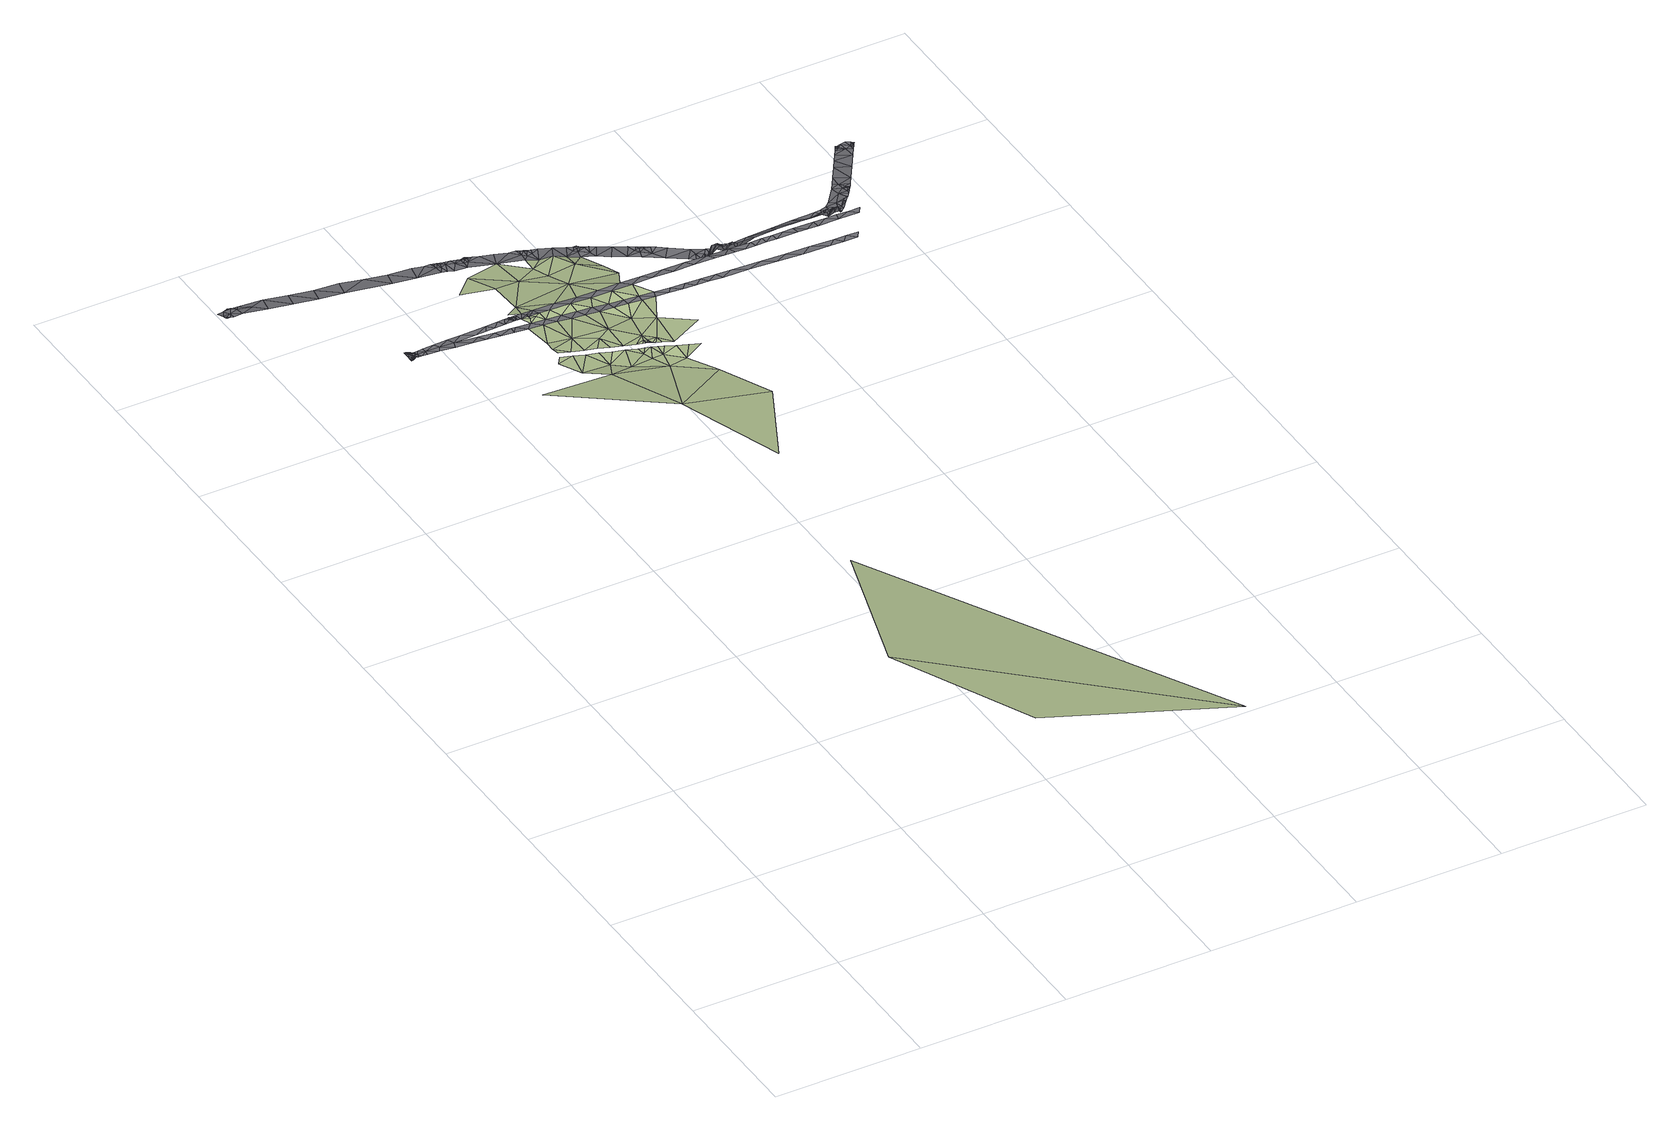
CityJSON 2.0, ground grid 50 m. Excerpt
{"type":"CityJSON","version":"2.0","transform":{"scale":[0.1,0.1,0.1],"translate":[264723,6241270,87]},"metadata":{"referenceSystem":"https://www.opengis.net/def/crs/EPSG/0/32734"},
"CityObjects":{
"terrain1":{"type":"TINRelief","geometry":[{"type":"CompositeSurface","lod":"1","boundaries":[[[0,1,2]],[[0,3,1]],[[4,5,6]],[[7,8,9]],[[8,10,9]],[[11,12,13]],[[14,8,7]],[[5,15,7]],[[7,15,14]],[[16,17,11]],[[16,11,13]],[[18,17,19]],[[15,5,20]],[[13,21,16]],[[17,16,19]],[[14,15,22]],[[5,4,23]],[[24,25,26]],[[24,27,25]],[[26,28,24]],[[29,30,31]],[[27,24,32]],[[33,22,15]],[[28,32,24]],[[5,23,20]],[[28,26,34]],[[21,35,16]],[[21,36,35]],[[19,16,37]],[[32,28,38]],[[20,39,15]],[[30,29,40]],[[39,33,15]],[[34,38,28]],[[41,4,42]],[[43,35,36]],[[37,16,44]],[[34,45,38]],[[46,16,35]],[[20,47,39]],[[40,48,30]],[[49,45,34]],[[43,50,35]],[[51,47,20]],[[16,46,44]],[[52,53,54]],[[20,23,51]],[[4,55,23]],[[35,50,46]],[[56,39,47]],[[49,57,45]],[[58,54,30]],[[56,47,59]],[[60,47,51]],[[4,41,55]],[[51,23,61]],[[46,62,44]],[[57,49,63]],[[47,60,59]],[[64,65,50]],[[46,50,65]],[[51,61,60]],[[52,54,58]],[[66,67,64]],[[30,48,68]],[[69,67,66]],[[61,23,70]],[[64,67,65]],[[60,61,71]],[[72,67,69]],[[46,73,62]],[[72,69,74]],[[75,67,72]],[[76,57,63]],[[77,72,74]],[[74,78,77]],[[75,72,77]],[[75,65,67]],[[79,71,61]],[[77,78,80]],[[80,75,77]],[[58,30,68]],[[70,23,55]],[[78,81,80]],[[82,75,80]],[[65,83,46]],[[75,82,65]],[[61,84,79]],[[80,81,82]],[[61,70,84]],[[83,73,46]],[[85,52,58]],[[81,86,82]],[[57,76,87]],[[48,88,68]],[[86,89,82]],[[84,70,90]],[[76,91,87]],[[92,65,82]],[[73,83,93]],[[92,83,65]],[[89,92,82]],[[94,90,70]],[[68,88,95]],[[85,58,96]],[[58,68,97]],[[83,98,93]],[[87,91,99]],[[97,96,58]],[[100,99,91]],[[98,83,101]],[[83,92,101]],[[89,102,92]],[[95,103,68]],[[104,97,68]],[[105,99,100]],[[106,96,97]],[[96,107,108]],[[109,101,92]],[[99,105,110]],[[106,107,96]],[[104,106,97]],[[68,103,111]],[[104,68,111]],[[105,112,110]],[[113,106,104]],[[114,113,104]],[[104,111,115]],[[115,114,104]],[[116,117,118]]]}]},
"road1":{"type":"Road","attributes":{"highway":"motorway_link","surface":"asphalt","lanes":1,"width":2.2,"oneway":"yes"},"geometry":[{"type":"MultiSurface","lod":"1","boundaries":[[[119,120,121]],[[122,123,124]],[[122,124,125]],[[126,122,125]],[[123,127,121]],[[128,129,130]],[[131,132,133]],[[134,135,136]],[[137,138,136]],[[129,139,130]],[[127,140,132]],[[134,141,142]],[[133,135,131]],[[91,73,93]],[[143,144,18]],[[145,146,147]],[[148,145,147]],[[149,150,151]],[[98,105,100]],[[19,26,18]],[[152,153,154]],[[144,143,155]],[[143,18,26]],[[146,156,157]],[[49,37,44]],[[63,44,62]],[[158,159,148]],[[160,161,142]],[[162,163,164]],[[159,158,165]],[[34,19,37]],[[166,167,168]],[[152,154,150]],[[169,162,170]],[[151,163,149]],[[171,172,173]],[[163,151,164]],[[112,109,174]],[[152,150,149]],[[169,170,167]],[[175,176,123]],[[121,175,123]],[[175,121,120]],[[133,132,140]],[[122,128,130]],[[140,130,133]],[[124,123,176]],[[140,127,123]],[[157,161,177]],[[137,136,139]],[[123,122,140]],[[134,136,138]],[[130,139,136]],[[128,122,126]],[[130,140,122]],[[161,160,177]],[[160,142,141]],[[141,134,138]],[[142,135,134]],[[130,136,133]],[[135,133,136]],[[155,165,144]],[[76,62,73]],[[93,100,91]],[[168,178,179]],[[109,105,101]],[[105,98,101]],[[100,93,98]],[[62,76,63]],[[174,178,112]],[[105,109,112]],[[180,153,171]],[[154,153,180]],[[178,174,179]],[[172,181,173]],[[37,49,34]],[[167,166,169]],[[73,91,76]],[[166,168,179]],[[180,171,173]],[[162,164,170]],[[148,147,158]],[[165,155,159]],[[26,19,34]],[[44,63,49]],[[161,157,156]],[[156,146,145]]]}]},
"road2":{"type":"Road","attributes":{"highway":"motorway_link","surface":"asphalt","lanes":1,"width":2.2,"oneway":"yes"},"geometry":[{"type":"MultiSurface","lod":"1","boundaries":[[[182,131,183]],[[184,185,186]],[[187,184,186]],[[188,186,185]],[[189,190,191]],[[192,190,189]],[[193,187,186]],[[183,135,194]],[[195,196,156]],[[197,198,199]],[[142,200,201]],[[187,202,184]],[[203,198,197]],[[204,203,197]],[[161,196,205]],[[206,207,208]],[[25,29,209]],[[25,210,29]],[[27,210,25]],[[211,212,213]],[[214,215,216]],[[217,218,219]],[[110,103,99]],[[220,221,222]],[[210,27,32]],[[219,218,223]],[[195,156,145]],[[224,225,226]],[[48,57,88]],[[227,228,229]],[[230,231,232]],[[95,87,99]],[[207,145,208]],[[233,234,235]],[[236,224,237]],[[48,45,57]],[[238,229,212]],[[40,210,239]],[[240,241,242]],[[232,211,213]],[[216,243,214]],[[40,45,48]],[[87,88,57]],[[244,110,228]],[[206,208,245]],[[200,161,205]],[[246,247,248]],[[199,198,248]],[[249,250,251]],[[249,252,253]],[[246,249,251]],[[182,193,254]],[[255,256,257]],[[256,241,240]],[[241,258,242]],[[188,192,189]],[[259,189,191]],[[203,193,183]],[[200,142,161]],[[198,246,248]],[[142,249,135]],[[259,254,189]],[[254,193,186]],[[206,221,220]],[[255,260,261]],[[252,142,201]],[[262,220,222]],[[257,263,260]],[[263,264,265]],[[240,257,256]],[[240,266,263]],[[264,258,267]],[[264,242,258]],[[240,242,266]],[[257,240,263]],[[135,249,194]],[[246,251,247]],[[253,250,249]],[[194,246,198]],[[135,183,131]],[[187,204,202]],[[183,193,182]],[[188,189,186]],[[254,186,189]],[[193,203,187]],[[204,187,203]],[[238,212,211]],[[260,263,268]],[[260,255,257]],[[217,219,269]],[[268,25,209]],[[261,260,268]],[[215,214,217]],[[267,262,264]],[[222,264,262]],[[242,264,266]],[[264,263,266]],[[239,210,32]],[[40,29,210]],[[203,183,198]],[[246,194,249]],[[194,198,183]],[[252,249,142]],[[209,261,268]],[[263,265,268]],[[265,25,268]],[[226,225,270]],[[230,271,231]],[[217,269,215]],[[45,40,38]],[[32,38,239]],[[38,40,239]],[[270,271,226]],[[222,265,264]],[[237,233,236]],[[243,235,234]],[[225,224,236]],[[231,271,270]],[[235,243,216]],[[234,233,237]],[[211,232,231]],[[228,227,244]],[[229,238,227]],[[221,206,245]],[[88,87,95]],[[99,103,95]],[[110,244,103]],[[196,161,156]],[[145,207,195]]]}]},
"road3":{"type":"Road","attributes":{"highway":"residential","name":"Rhodes Avenue","surface":"asphalt","lanes":2,"width":5.5},"geometry":[{"type":"MultiSurface","lod":"1","boundaries":[[[272,273,274]],[[275,276,277]],[[278,279,280]],[[272,274,281]],[[275,273,276]],[[282,283,284]],[[285,286,287]],[[288,289,290]],[[289,288,291]],[[292,293,294]],[[295,296,297]],[[275,298,299]],[[300,301,302]],[[303,304,305]],[[306,307,308]],[[309,310,311]],[[305,302,301]],[[312,313,314]],[[306,308,315]],[[316,306,315]],[[302,314,317]],[[316,318,306]],[[314,318,312]],[[319,320,314]],[[321,322,323]],[[324,325,323]],[[326,323,325]],[[327,328,329]],[[330,331,332]],[[328,333,329]],[[334,335,336]],[[324,323,322]],[[337,338,339]],[[340,341,342]],[[343,344,113]],[[345,118,346]],[[347,282,348]],[[349,350,340]],[[283,351,352]],[[345,353,354]],[[347,351,282]],[[355,356,357]],[[358,359,350]],[[85,360,361]],[[85,108,362]],[[363,364,365]],[[366,367,368]],[[369,370,371]],[[372,373,374]],[[375,376,377]],[[374,378,372]],[[379,380,377]],[[381,382,383]],[[372,384,373]],[[372,385,386]],[[387,388,389]],[[390,391,392]],[[393,390,392]],[[394,387,395]],[[396,397,398]],[[398,399,400]],[[401,402,403]],[[404,405,406]],[[365,407,408]],[[409,410,392]],[[411,412,413]],[[408,363,365]],[[414,310,309]],[[415,389,388]],[[412,411,416]],[[417,418,419]],[[420,376,421]],[[422,423,424]],[[420,425,426]],[[427,428,429]],[[426,425,383]],[[430,428,427]],[[382,426,383]],[[430,375,431]],[[426,382,432]],[[377,376,426]],[[376,420,426]],[[433,434,426]],[[426,432,433]],[[364,435,365]],[[435,364,436]],[[410,409,437]],[[394,395,413]],[[377,434,379]],[[438,375,430]],[[408,407,439]],[[361,360,357]],[[355,439,356]],[[385,372,378]],[[410,440,441]],[[410,442,393]],[[374,443,378]],[[410,437,440]],[[441,442,410]],[[415,444,389]],[[445,446,444]],[[447,448,449]],[[450,448,384]],[[451,444,446]],[[452,453,445]],[[444,415,452]],[[444,452,445]],[[439,407,356]],[[365,435,454]],[[395,451,390]],[[395,389,444]],[[407,365,454]],[[407,454,356]],[[455,454,435]],[[455,356,454]],[[352,351,456]],[[354,118,345]],[[393,442,457]],[[392,410,393]],[[315,458,316]],[[313,338,337]],[[459,422,424]],[[336,460,461]],[[462,402,401]],[[463,464,368]],[[458,313,312]],[[304,465,305]],[[307,306,465]],[[466,296,295]],[[296,466,467]],[[468,339,338]],[[468,469,339]],[[349,358,350]],[[470,362,108]],[[471,348,282]],[[472,462,371]],[[451,395,444]],[[387,389,395]],[[436,364,473]],[[436,406,455]],[[406,474,455]],[[356,455,361]],[[294,299,292]],[[286,297,287]],[[469,475,339]],[[322,321,476]],[[474,361,455]],[[473,404,406]],[[406,436,473]],[[455,435,436]],[[477,277,276]],[[277,477,478]],[[479,291,288]],[[297,296,287]],[[480,303,301]],[[333,328,481]],[[479,288,482]],[[386,450,372]],[[428,430,431]],[[483,295,297]],[[483,299,298]],[[482,417,419]],[[319,321,320]],[[323,326,321]],[[484,421,376]],[[448,450,449]],[[372,450,384]],[[485,449,386]],[[485,484,449]],[[426,434,377]],[[438,447,449]],[[307,465,304]],[[413,393,411]],[[413,486,394]],[[476,319,475]],[[314,337,319]],[[316,458,312]],[[300,311,487]],[[306,318,465]],[[305,465,318]],[[419,488,286]],[[467,287,296]],[[275,277,298]],[[417,489,414]],[[490,417,482]],[[331,321,326]],[[291,479,285]],[[478,483,298]],[[299,297,292]],[[297,299,483]],[[321,331,320]],[[339,475,319]],[[290,491,288]],[[288,491,482]],[[491,490,482]],[[490,492,417]],[[346,343,345]],[[493,494,495]],[[405,496,370]],[[479,286,285]],[[449,450,386]],[[375,484,376]],[[380,431,375]],[[375,449,484]],[[106,113,497]],[[114,493,343]],[[329,459,327]],[[424,327,459]],[[292,286,488]],[[419,479,482]],[[118,117,346]],[[498,354,353]],[[326,325,481]],[[499,344,117]],[[344,346,117]],[[343,353,345]],[[493,495,498]],[[500,396,501]],[[396,500,502]],[[503,85,504]],[[401,371,462]],[[476,321,319]],[[422,460,423]],[[429,505,427]],[[340,470,341]],[[314,313,337]],[[318,316,312]],[[506,501,366]],[[358,507,359]],[[401,403,368]],[[369,371,401]],[[335,424,423]],[[342,349,340]],[[335,327,424]],[[327,335,328]],[[367,369,368]],[[507,504,362]],[[362,470,350]],[[350,359,362]],[[470,340,350]],[[402,463,403]],[[334,505,508]],[[336,423,460]],[[366,464,509]],[[368,369,401]],[[283,282,351]],[[298,277,478]],[[305,318,302]],[[303,305,301]],[[467,285,287]],[[299,294,275]],[[276,273,272]],[[274,293,280]],[[331,481,328]],[[481,331,326]],[[331,330,320]],[[320,330,314]],[[510,456,511]],[[471,282,284]],[[275,294,273]],[[274,273,294]],[[286,292,297]],[[293,292,488]],[[348,512,347]],[[511,456,513]],[[513,514,512]],[[411,393,457]],[[390,393,395]],[[515,301,300]],[[516,300,302]],[[480,301,515]],[[404,496,405]],[[370,472,371]],[[375,377,380]],[[438,449,375]],[[319,337,339]],[[314,330,317]],[[505,429,508]],[[336,335,423]],[[335,517,328]],[[393,413,395]],[[412,486,413]],[[497,518,107]],[[405,519,474]],[[520,521,370]],[[517,332,328]],[[331,328,332]],[[107,106,497]],[[506,366,509]],[[314,302,318]],[[317,516,302]],[[361,519,85]],[[357,356,361]],[[344,343,346]],[[494,511,495]],[[463,368,403]],[[464,366,368]],[[519,361,474]],[[472,370,496]],[[470,108,107]],[[518,342,341]],[[360,85,503]],[[520,370,369]],[[405,474,406]],[[493,498,353]],[[488,419,418]],[[286,479,419]],[[293,274,294]],[[281,274,280]],[[351,347,514]],[[507,362,359]],[[504,85,362]],[[347,512,514]],[[283,278,522]],[[310,414,489]],[[280,279,281]],[[283,522,284]],[[519,405,521]],[[370,521,405]],[[343,113,114]],[[113,499,497]],[[107,518,341]],[[470,107,341]],[[499,113,344]],[[309,311,523]],[[300,487,515]],[[400,399,524]],[[416,524,412]],[[400,524,416]],[[369,367,520]],[[352,279,283]],[[278,283,279]],[[525,334,508]],[[334,517,335]],[[461,505,334]],[[461,334,336]],[[517,334,525]],[[510,511,494]],[[456,351,514]],[[513,456,514]],[[516,523,300]],[[311,300,523]],[[343,493,353]],[[114,494,493]],[[412,524,486]],[[489,417,492]],[[414,418,417]],[[399,398,397]],[[396,502,397]],[[501,506,500]]]}]}
},
"vertices":[
[1406,4,445],[609,764,432],[804,216,484],[843,1409,296],[851,2446,215],[755,2704,194],[490,2654,245],[699,2785,169],[720,2879,164],[664,2863,165],[681,2889,166],[685,2939,164],[688,2911,166],[726,2900,164],[759,2868,162],[801,2792,158],[765,2964,159],[693,2986,152],[687,3087,145],[734,3083,144],[846,2744,164],[765,2889,162],[798,2857,161],[954,2701,157],[716,3130,145],[691,3141,146],[705,3107,145],[714,3141,146],[736,3132,145],[705,3163,146],[723,3229,120],[671,3184,140],[718,3141,145],[837,2846,159],[756,3104,144],[839,2928,156],[804,2878,162],[781,3080,143],[754,3141,145],[876,2835,158],[743,3163,145],[1150,2426,165],[977,2081,217],[843,2867,159],[828,3076,140],[790,3142,143],[890,2961,152],[916,2793,155],[818,3164,142],[807,3100,143],[882,2856,158],[929,2764,153],[714,3504,56],[647,3435,64],[735,3371,95],[1073,2610,158],[915,2824,156],[861,3142,142],[827,3395,75],[934,2819,155],[953,2814,155],[969,2767,152],[874,3073,138],[858,3096,141],[920,2846,156],[959,2882,153],[940,2840,156],[948,2852,156],[930,3271,106],[949,2838,156],[1020,2715,154],[972,2807,154],[955,2839,156],[921,3069,137],[959,2835,156],[960,2850,156],[909,3092,140],[961,2838,156],[961,2834,156],[991,2800,154],[970,2835,153],[978,2828,153],[993,2851,153],[986,2991,136],[1026,2788,151],[835,3543,42],[995,2822,154],[933,3143,135],[894,3164,138],[1030,2810,151],[1062,2776,150],[961,3088,138],[1049,2948,144],[968,3066,136],[1098,2763,149],[969,3165,136],[907,3447,58],[922,3384,68],[1015,3062,136],[1004,3143,136],[1012,3084,136],[1062,3059,135],[1149,2873,147],[1045,3166,135],[1009,3371,88],[1063,3081,135],[991,3475,58],[953,3493,47],[916,3512,47],[1106,3056,134],[1076,3144,133],[1107,3281,77],[1114,3077,134],[1028,3456,53],[1065,3438,51],[1092,3347,66],[1083,3495,50],[1071,3495,50],[1090,3486,50],
[294,3105,156],[295,3105,156],[294,3108,156],[303,3110,156],[298,3109,156],[301,3106,156],[303,3107,156],[305,3108,156],[294,3110,156],[307,3109,156],[309,3110,156],[305,3114,156],[295,3127,156],[294,3115,156],[302,3122,156],[314,3122,156],[310,3127,156],[309,3117,156],[312,3114,156],[313,3115,156],[311,3112,156],[300,3112,156],[323,3114,155],[325,3127,155],[654,3111,147],[640,3090,147],[452,3126,152],[446,3105,152],[500,3101,151],[532,3120,149],[1509,3030,135],[1551,3049,135],[1471,3054,135],[1599,3024,134],[1688,3018,137],[1631,3044,137],[641,3112,147],[403,3127,154],[393,3109,154],[547,3097,149],[586,3116,148],[333,3113,155],[355,3127,155],[1330,3041,133],[1420,3036,134],[1369,3061,133],[594,3094,148],[1241,3047,133],[1267,3067,133],[1216,3071,133],[1285,3044,133],[1318,3064,133],[1733,3015,138],[1778,3013,139],[1751,3036,139],[1151,3053,133],[297,3105,156],[299,3106,156],[353,3112,155],[1165,3074,133],[1196,3050,133],[1711,3039,138],[1791,3034,140],
[294,3139,157],[302,3136,157],[303,3148,157],[301,3148,157],[299,3146,157],[303,3144,157],[299,3149,157],[296,3147,157],[294,3149,157],[294,3148,157],[297,3149,157],[300,3143,157],[310,3136,157],[441,3148,153],[393,3145,154],[308,3144,157],[308,3140,157],[310,3143,157],[333,3141,155],[323,3140,155],[305,3147,157],[306,3142,157],[307,3146,157],[353,3142,155],[578,3157,149],[490,3151,151],[532,3132,150],[686,3163,146],[716,3152,145],[1347,3168,126],[1290,3146,128],[1362,3146,126],[1719,3149,115],[1756,3172,115],[1716,3171,116],[1791,3150,114],[1862,3151,112],[1836,3172,112],[622,3160,148],[600,3136,149],[634,3138,148],[1876,3173,112],[1540,3148,120],[1536,3170,120],[1505,3148,121],[1196,3167,131],[1147,3145,133],[1219,3145,129],[1433,3147,123],[1422,3169,123],[1397,3147,125],[1609,3170,119],[1648,3149,118],[1644,3171,118],[1573,3170,119],[1576,3148,119],[1271,3168,128],[733,3149,145],[667,3161,146],[666,3163,146],[664,3161,148],[1683,3149,116],[1120,3166,133],[566,3134,149],[312,3139,157],[313,3140,157],[312,3141,157],[313,3137,157],[314,3140,155],[313,3139,157],[318,3140,155],[316,3140,155],[294,3144,157],[672,3163,146],[667,3163,146],[669,3161,146],[661,3162,148],[294,3147,157],[673,3158,146],[676,3163,146],[644,3161,148],[669,3154,146],[659,3154,148],[668,3141,146],[665,3156,146],[655,3162,148],[680,3147,146],[1796,3172,114],[1498,3169,121],[1469,3147,121],
[1355,3246,60],[1368,3244,61],[1366,3270,61],[1380,3238,61],[1374,3232,61],[1380,3233,61],[1312,3345,55],[1280,3301,57],[1368,3303,56],[1336,3260,60],[1250,3382,53],[1258,3345,55],[1269,3376,55],[1430,3210,105],[1424,3223,105],[1421,3217,105],[1451,3211,105],[1450,3207,105],[1453,3206,105],[1447,3207,105],[1404,3244,61],[1404,3277,61],[1389,3257,61],[1409,3216,113],[1414,3218,113],[1413,3222,113],[1387,3230,61],[1392,3236,61],[1746,3245,71],[1778,3221,102],[1788,3247,70],[1780,3212,102],[1794,3214,102],[1790,3225,102],[1807,3220,102],[1807,3216,102],[1809,3216,102],[1615,3263,69],[1615,3209,104],[1696,3210,103],[1819,3224,100],[1828,3224,100],[1825,3239,70],[1811,3217,102],[1810,3223,102],[1796,3269,70],[1801,3229,70],[1848,3245,70],[1850,3257,70],[1860,3256,70],[1872,3252,84],[1870,3256,84],[1874,3254,84],[1876,3256,84],[1869,3261,84],[1916,3316,68],[1885,3317,68],[1913,3305,68],[1818,3278,68],[1854,3276,70],[1835,3292,68],[1901,3289,68],[1911,3362,63],[1912,3341,63],[1925,3347,62],[1841,3236,70],[1843,3230,70],[1844,3235,70],[946,3552,44],[952,3534,44],[958,3551,44],[1073,3466,51],[1063,3480,49],[1088,3480,50],[1079,3486,50],[1240,3390,53],[1253,3388,53],[939,3561,44],[935,3555,44],[1231,3368,55],[1224,3343,55],[1100,3475,51],[1092,3485,50],[782,3621,36],[777,3616,36],[793,3617,36],[937,3562,44],[925,3561,44],[813,3609,36],[770,3601,36],[921,3543,44],[771,3625,36],[770,3626,36],[771,3624,36],[602,3614,30],[675,3598,33],[677,3632,28],[689,3620,33],[707,3626,33],[699,3643,28],[2069,3555,36],[2072,3554,36],[2074,3556,36],[2035,3539,38],[2021,3557,38],[2016,3551,40],[2072,3558,36],[2007,3553,40],[2002,3544,40],[2012,3561,40],[2013,3561,40],[2013,3562,40],[2071,3553,36],[2070,3559,36],[2066,3562,38],[55,3784,5],[50,3785,5],[48,3782,5],[27,3779,5],[2,3767,13],[11,3749,13],[35,3750,13],[65,3782,5],[48,3772,13],[381,3663,23],[313,3732,12],[302,3679,19],[234,3748,12],[223,3695,18],[688,3645,28],[688,3651,28],[678,3649,28],[750,3632,31],[734,3615,34],[757,3620,34],[774,3623,36],[772,3625,36],[15,3740,13],[20,3741,13],[65,3727,19],[111,3750,13],[66,3761,13],[1535,3262,67],[48,3785,5],[144,3711,18],[1483,3228,65],[1455,3260,62],[1450,3238,62],[2017,3563,38],[2022,3564,38],[1927,3323,74],[1928,3333,62],[1921,3326,74],[2015,3562,40],[2015,3559,40],[1999,3438,51],[1970,3494,46],[1947,3457,54],[2035,3495,44],[1991,3527,40],[2012,3560,40],[2011,3559,40],[2010,3557,40],[770,3623,36],[765,3625,36],[16,3738,13],[2053,3524,44],[777,3623,36],[17,3736,13],[22,3735,13],[27,3734,13],[2074,3557,36],[45,3781,5],[43,3786,5],[41,3785,5],[2062,3538,38],[2067,3546,36],[2056,3547,38],[2066,3551,38],[37,3783,5],[45,3786,5],[46,3787,5],[772,3621,36],[766,3617,36],[1185,3366,56],[37,3732,13],[1813,3217,102],[1926,3321,74],[1936,3338,62],[1945,3352,62],[690,3650,28],[670,3655,28],[651,3659,26],[1800,3218,102],[1411,3215,113],[1414,3214,113],[1845,3231,70],[1847,3232,70],[934,3530,44],[1255,3387,53],[710,3644,28],[760,3629,31],[757,3606,34],[1849,3234,70],[1861,3243,70],[1376,3230,61],[1379,3229,61],[1449,3215,105],[1777,3212,102],[1889,3273,84],[1462,3218,105],[1394,3222,113],[2032,3566,38],[2051,3571,38],[76,3780,5],[1736,3211,103],[1428,3266,62],[1534,3208,102],[1473,3207,103],[1463,3207,105],[1493,3207,103],[1101,3444,51],[1105,3414,56],[1132,3461,51],[730,3638,31],[1015,3523,49],[1112,3473,51],[1052,3504,49],[466,3699,18],[528,3631,25],[392,3716,19],[854,3593,38],[896,3578,38],[1963,3381,58],[540,3683,18],[916,3570,44],[1915,3405,60],[614,3667,26],[1145,3390,53],[1173,3436,51],[1233,3400,53],[1213,3412,53],[1222,3385,53],[1757,3211,103],[1774,3266,70],[1882,3353,63],[977,3542,47],[754,3574,39],[695,3592,33],[715,3586,33],[1284,3366,55],[1694,3264,70],[155,3764,13],[1898,3379,60]
]}
